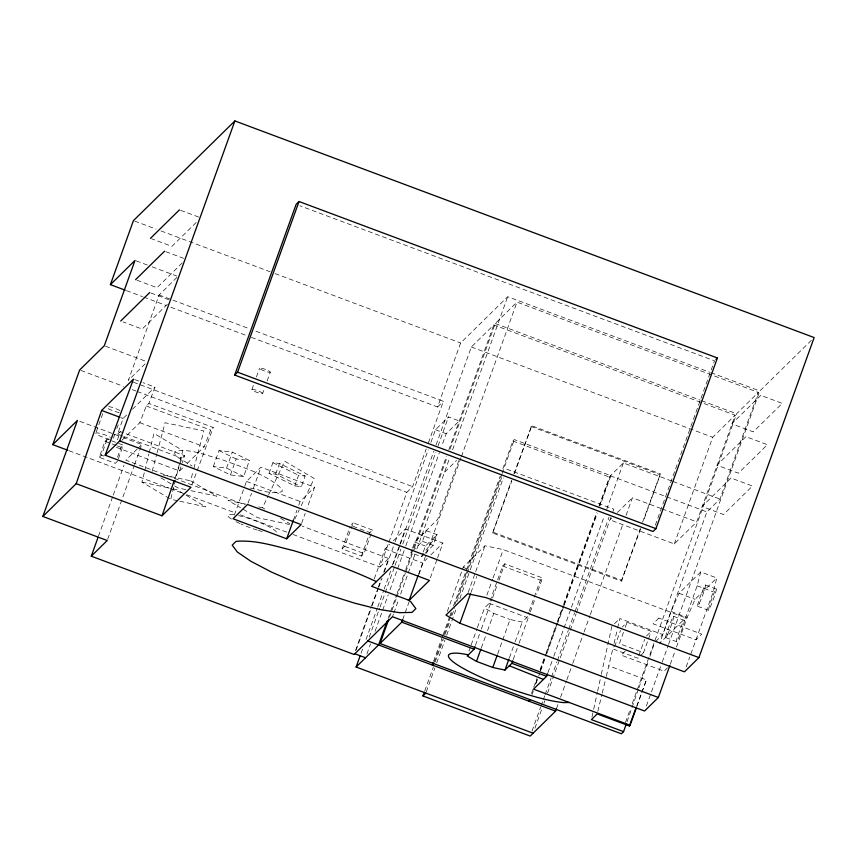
<?xml version="1.0" encoding="UTF-8"?>
<svg xmlns="http://www.w3.org/2000/svg" width="857" height="857" viewBox="0 0 857 857"><rect width="100%" height="100%" fill="white"/><g stroke="black" fill="none" stroke-linecap="round" stroke-linejoin="round"><path stroke-width="0.64" stroke-dasharray="4.29 3.21" d="M591.951 717.03L593.376 710.549M593.665 709.264L597.361 692.424M597.64 691.128L601.057 675.584M601.335 674.288L611.855 626.36M606.338 676.259L613.269 646.842M614.062 643.425L617.147 630.088M617.629 627.988L619.825 618.529L662.74 634.576L706.907 511.897L719.944 499.074L758.349 392.399L516.985 302.135L495.25 323.496L449.614 450.257M597.811 711.331L601.925 694.438M602.235 693.142L606.028 677.555M169.632 498.592L141.962 482.105L144.49 471.853M144.801 470.568L148.914 453.91M149.225 452.625L153.96 433.396L182.734 450.536L175.792 478.731M175.471 480.016L170.736 499.245L178.502 500.938M700.737 571.951L679.001 593.312L671.063 611.448L659.547 643.457L685.632 617.822L697.148 585.813L700.737 571.951L716.827 577.961L713.238 591.833L690.196 655.841M152.139 471.318L156.788 453.867M157.12 452.625L165.09 422.715L203.848 430.953L193.553 469.582M190.95 490.686L216.789 496.171L190.565 480.798L193.221 470.836M117.495 439.845L120.216 431.617L184.576 455.688L182.252 462.748M116.413 447.365L179.542 470.975L181.866 463.916M122.572 436.009L117.623 434.156L123.076 418.462L127.757 413.856M175.032 478.249L181.984 458.227L184.576 455.688M627.056 721.68L638.422 689.157M638.861 687.892L648.138 661.358M649.906 656.301L654.759 642.407M96.252 431.81L102.797 413.62M117.505 461.184L115.331 463.316L99.241 457.295L105.004 441.301L107.179 439.159L123.269 445.179L118.395 458.72M99.241 457.295L101.415 455.163L107.179 439.159M176.992 277.389L159.091 294.979L128.368 380.326L145.326 363.657M113.413 438.227L115.159 433.374M116.906 428.521L118.212 424.89M117.548 457.156L121.094 447.311L123.269 445.179M98.459 536.236L112.813 496.332M113.263 495.089L124.04 465.158M107.661 539.267L134.153 465.705M134.592 464.462L141.78 444.504L123.215 437.563M213.307 466.572L219.06 450.578L232.311 452.121L249.43 460.498L243.677 476.503L230.426 474.949L213.307 466.572L226.548 468.126L243.677 476.503M251.904 389.507L253.704 384.493M256.414 376.962L259.585 368.178M226.548 468.126L232.311 452.121M230.426 474.949L236.189 458.945L249.43 460.498M262.628 393.524A5.742 0.921 19.8 0 0 255.215 389.903A5.742 0.921 19.8 0 0 253.951 391.135A5.742 0.921 19.8 0 0 262.628 393.524L264.438 388.5M267.148 380.969L270.309 372.184A5.742 0.921 19.8 0 0 262.895 368.564A5.742 0.921 19.8 0 0 261.631 369.796A5.742 0.921 19.8 0 0 270.309 372.184M234.368 515.014L244.234 487.633M244.674 486.39L246.473 481.409L260.967 467.172L314.605 487.226L306.988 508.383M247.973 503.263L251.551 493.311M253.351 488.329L260.967 467.172M269.034 473.353L272.88 462.684L279.489 463.455L305.188 476.021L301.353 486.68L294.733 485.908L269.034 473.353L275.654 474.125L301.353 486.68M275.654 474.125L279.489 463.455M294.733 485.908L298.568 475.249L305.188 476.021M293.383 520.145L296.972 510.183M298.761 505.202L300.111 501.474L314.605 487.226M301.61 523.327L305.188 513.364M371.156 533.772L364.043 553.536L361.44 556.097L342.125 548.876L350.127 526.648M342.125 548.876L344.739 546.316L353.18 522.845L372.495 530.065L371.606 532.54M361.44 556.097L369.881 532.636L372.495 530.065M374.305 578.839L385.061 548.973L389.667 544.441M292.987 534.479L379.962 567.002L388.467 543.359M388.917 542.117L406.839 492.336L412.635 486.637L426.208 448.95M251.358 337.347L437.563 406.989L460.605 342.982L507.708 296.693L709.639 372.217M428.393 442.865L443.358 401.29L255.515 331.048M355.43 650.731L371.145 607.088M371.595 605.845L377.883 588.384M378.323 587.141L381.022 579.653M383.711 572.176L388.65 558.464L302.296 526.166M356.169 649.981L371.574 607.195M372.034 605.931L378.376 588.309M378.826 587.056L381.997 578.25M384.268 571.951L394.681 543.006M395.141 541.753L428.211 449.871M430.932 442.319L435.463 429.732L448.511 416.92L459.234 420.926L446.197 433.749L441.666 446.336M392.356 565.127L399.523 545.213M399.973 543.97L405.35 529.037L442.898 543.07L437.52 558.014M361.086 653.227L362.897 648.203M366.057 639.418L377.359 608.042M377.808 606.788L383.679 590.473M384.129 589.22L390.91 570.387M393.17 564.12L399.951 545.288M400.401 544.034L433.835 451.168M436.095 444.89L471.339 346.999L493.803 324.921L735.167 415.184L696.752 521.859L674.288 543.938L609.927 519.867L611.802 518.024M369.217 637.169L379.64 608.224M380.09 606.96L394.584 566.691M395.045 565.427L400.937 549.069M402.747 544.034L435.817 452.153M438.088 445.865L448.511 416.92M366.903 653.998L370.524 643.928M375.055 631.341L388.2 594.844M390.01 589.809L405.415 547.012M405.864 545.759L439.395 452.625M412.142 549.166L410.857 552.722L421.59 556.739L424.258 554.104M412.571 547.987L414.702 542.053L426.293 530.665L437.027 534.672L433.181 545.341L425.158 553.226M388.103 618.518L396.705 594.608M397.155 593.355L405.318 570.698M405.768 569.444L413.02 549.305M413.47 548.041L446.551 456.17M448.811 449.871L493.803 324.921M389.517 617.169L396.298 598.347M396.748 597.093L405.34 573.247M405.79 571.994L412.56 553.161M414.37 548.148L447.354 456.524M392.495 616.729L393.395 614.223M393.845 612.969L398.816 599.161M400.626 594.137L415.088 553.976M416.888 548.962L449.882 457.338M452.592 449.807L507.708 296.693M412.667 550.944L422.458 541.324L426.293 530.665M422.865 553.183L421.59 556.739L423.797 553.579M423.294 551.994L425.426 546.07L437.027 534.672L424.526 552.529M458.806 460.67L437.681 519.331L422.297 534.457M418.57 574.211L422.597 563.017L427.215 558.485M402.672 619.654L409.003 602.085M418.944 574.479L460.959 457.756M461.409 456.502L516.985 302.135M430.343 577.918L437.07 559.257M447.311 611.416L463.262 567.098L485.008 545.738L503.273 549.616L685.632 617.822M433.578 661.24L442.64 636.065M443.09 634.801L449.432 617.19M449.893 615.926L451.253 612.155M453.514 605.856L500.188 476.224M502.898 468.672L512.872 440.991L514.318 439.566L610.87 475.667L599.996 505.876M434.124 662.332L442.276 639.676M444.087 634.641L450.428 617.019M450.889 615.765L451.789 613.248M454.96 604.431L467.194 570.451M467.654 569.198L501.634 474.799M502.084 473.546L514.318 439.566M424.761 690.913L433.363 667.003M435.185 661.968L443.337 639.322M445.147 634.287L450.129 620.436M451.95 615.401L454.66 607.849M456.931 601.56L501.784 476.963M426.293 691.845L434.906 667.935M436.716 662.9L444.879 640.243M446.69 635.208L456.652 607.527M459.823 598.711L469.797 571.03M470.247 569.766L503.327 477.895M468.168 592.508L475.249 572.819M475.699 571.587L485.008 545.738M470.975 592.487L476.738 576.482M640.575 529.037L621.346 581.153L492.614 533.011L511.575 480.359M513.836 474.082L531.715 425.725L660.436 473.867L643.286 521.517M492.614 533.011L511.854 480.895M514.564 473.375L531.715 425.725M486.872 595.165L492.636 579.161M493.075 577.929L503.273 549.616M468.972 651.031L470.75 646.103M471.189 644.882L476.953 628.877M477.392 627.645L484.484 607.945L489.186 603.339L502.62 565.995L504.794 563.863L542.556 577.982L536.686 594.297M475.431 645.439L480.852 630.377M481.302 629.124L492.143 599M492.593 597.747L497.114 585.202M498.924 580.178L504.794 563.863M481.355 647.849L485.79 635.54M487.558 630.623L493.761 613.387L484.484 607.945M497.66 653.945L510.065 619.482L522.245 622.075L526.937 617.458L528.737 612.476M509.39 657.769L514.714 642.996M515.153 641.764L522.245 622.075M529.187 611.234L540.381 580.125L542.556 577.982M513.193 659.558L518.614 644.496M519.063 643.243L529.905 613.119M530.354 611.866L534.875 599.322M531.479 693.57L533.29 688.535M533.75 687.271L536.921 678.465M540.092 669.649L545.523 654.555M545.984 653.291L556.857 623.082M557.307 621.828L563.199 605.471M563.649 604.206L596.729 512.336M599 506.037L609.413 477.092L610.87 475.667M535.357 684.122L537.157 679.098M540.317 670.313L563.37 606.306M563.82 605.053L596.804 513.439M599.514 505.909L610.355 475.785L623.403 462.973L671.674 481.023M532.026 694.663L533.386 690.881M536.107 683.329L538.367 677.041M538.817 675.777L540.178 672.006M540.638 670.742L545.17 658.165M546.98 653.13L563.745 606.563M564.195 605.299L597.275 513.429M547.944 672.563L553.365 657.501M553.815 656.248L570.987 608.556M571.437 607.302L604.421 515.678M606.681 509.401L623.403 462.973M532.036 731.032L540.638 707.121M541.088 705.868L542.909 700.833M543.359 699.569L544.72 695.798M545.17 694.534L551.062 678.176M551.512 676.923L556.954 661.818M557.404 660.554L568.277 630.356M568.737 629.092L574.619 612.734M575.079 611.469L609.059 517.082M534.929 728.204L542.149 708.118M543.959 703.104L544.87 700.587M547.58 693.056L569.712 631.566M570.173 630.313L576.043 613.998M576.493 612.744L610.784 517.499M612.916 511.565L613.773 509.197L506.498 469.079L505.052 470.504M556.482 708.632L558.293 703.618M560.553 697.341L566.423 681.026M566.873 679.772L572.305 664.711M572.755 663.457L583.596 633.334M584.046 632.08L589.916 615.765M590.377 614.512L623.36 522.888M626.071 515.357L632.391 497.788L660.865 508.437M621.346 581.153L640.308 528.49M642.557 522.224L660.436 473.867M655.305 525.223L714.492 360.818L299.886 205.766M614.64 646.692L620.522 630.377M623.457 632.359L619.397 643.65L643.532 652.68L651.213 631.341L627.078 622.321L622.364 626.949M625.267 627.335L627.078 622.321M674.288 543.938L712.703 437.263L735.167 415.184M638.776 655.723L644.657 639.408M625.46 722.494L630.431 708.696M632.241 703.672L636.751 691.117M637.212 689.864L736.613 413.76L758.349 392.399M636.89 706.361L646.414 679.912L608.866 665.868M646.392 705.986L661.754 663.318M662.204 662.065L668.074 645.739M668.535 644.485L759.805 390.974L811.29 340.379M670.313 664.239L674.748 651.931M676.516 647.014L687.153 617.468L695.091 599.332L716.827 577.961M686.211 666.917L689.756 657.073M636.74 706.05L641.347 693.602M641.807 692.36L646.414 679.912M121.812 440.391L139.809 422.694L146.301 405.982L148.882 403.433L154.956 387.128L143.044 382.672M191.914 484.805L213.254 427.504L148.882 403.433M187.115 463.53L204.18 446.765L210.661 430.053L213.254 427.504M258.675 506.894L262.499 507.708L268.048 496.085M268.605 494.918L284.695 461.195L314.198 478.485L299.779 508.726M294.787 519.192L299.222 509.883M196.221 222.488L171.914 246.377L151.657 238.803M182.273 262.906L157.035 287.716L136.766 280.143M167.394 304.246L142.155 329.056L123.076 321.921M132.449 409.25L154.956 387.128M117.623 434.156L120.216 431.617M137.088 449.111L125.84 460.177L244.727 504.634M138.031 448.19L141.78 444.504M179.542 470.975L183.334 467.247M437.563 406.989L443.358 401.29M351.445 524.559L353.18 522.845M444.762 472.057L456.535 460.488M393.363 540.821L405.35 529.037M379.962 567.002L388.65 558.464M430.9 554.854L442.898 543.07M617.415 512.507L632.391 497.788M614.512 623.746L619.825 618.529M625.31 651.052L621.164 655.123L664.079 671.17L667.389 667.914M646.499 635.969L651.213 631.341M643.532 652.68L637.876 658.23L613.741 649.21M655.605 641.572L662.74 634.576M163.43 475.035L190.565 480.798M185.787 489.583L178.031 487.933L174.614 485.93M245.916 504.184L228.048 500.392L240.528 507.708M289.452 524.463L257.561 517.682L241.663 508.372M141.962 482.105L171.721 488.597M173.018 488.876L176.896 489.722L184.641 494.339M179.788 501.216L205.669 506.862L185.755 494.992M250.233 488.04C260.582 490.011 271.648 494.789 282.146 491.607L282.146 489.068C265.531 473.589 242.402 467.483 221.652 459.47C206.537 455.881 190.511 447.911 174.828 451.468L174.732 453.974L178.342 457.702L192.043 465.908M710.892 372.677L759.805 390.974M495.25 323.496L700.351 400.198M701.594 400.669L736.613 413.76M180.634 210.319L200.902 217.892M134.688 221.095L155.995 229.065M161.009 230.94L270.073 271.723M275.086 273.597L460.605 342.982M471.339 346.999L712.703 437.263M165.755 251.658L183.634 258.343M136.252 260.882L147.286 265.006M152.192 266.838L176.703 276.008M530.986 426.443L659.719 474.585M672.916 481.484L719.944 499.074M159.091 294.979L171.614 299.661M172.868 300.132L249.258 328.702M150.875 292.998L168.754 299.682M126.44 290.63L142.487 296.64M143.719 297.1L165.947 305.413M170.886 307.256L246.355 335.483M610.355 475.785L665.525 496.417M666.778 496.889L706.907 511.897M512.872 440.991L609.413 477.092M662.097 508.897L696.752 521.859M435.463 429.732L446.197 433.749M105.529 346.217L147.211 361.804M705.418 584.967L716.141 588.984M697.148 585.813L713.238 591.833M134.699 379.555L141.844 382.222M133.381 382.201L412.635 486.637M679.001 593.312L695.091 599.332M80.912 370.438L123.462 386.357M132.224 389.635L135.984 391.038M137.227 391.499L406.839 492.336M697.737 606.306L708.46 610.323A11.484 0.868 -69.5 0 0 715.113 594.255A11.484 0.868 -69.5 0 0 713.988 593.119L709.489 605.053L708.46 610.323M493.343 532.304L622.075 580.446M146.301 405.982L210.661 430.053M671.063 611.448L687.153 617.468M673.527 616.301L684.261 620.318M139.809 422.694L204.18 446.765M120.687 417.573L123.076 418.462M502.62 565.995L540.381 580.125M422.458 541.324L433.181 545.341M414.702 542.053L425.426 546.07M665.846 637.64L676.58 641.647M246.473 481.409L300.111 501.474M123.815 436.47L181.984 458.227M79.894 421.365L113.306 433.856M114.549 434.328L121.973 437.102M352.988 526.316L369.881 532.636M105.004 441.301L116.145 445.458M117.377 445.929L121.094 447.311M385.061 548.973L422.597 563.017M101.415 455.163L103.89 456.085M344.739 546.316L364.043 553.536M489.186 603.339L526.937 617.458M69.042 450.728L169.172 488.179M170.414 488.64L181.684 492.861M186.687 494.725L235.493 512.979M240.506 514.853L286.774 532.154M493.761 613.387L510.065 619.482M272.88 462.684L298.568 475.249M219.06 450.578L236.189 458.945M463.262 567.098L466.476 568.984M262.499 507.708L264.77 509.037M280.657 518.356L289.741 523.67M160.934 477.906L173.478 485.266M262.231 531.522A25.839 4.135 19.8 0 1 258.375 530.429M257.239 530.076A25.839 4.135 19.8 0 1 240.935 523.981M239.906 523.52A25.839 4.135 19.8 0 1 233.779 520.456M231.444 519.074A25.839 4.135 19.8 0 1 234.572 514.832M238.503 515.603A25.839 4.135 19.8 0 1 264.995 524.773A25.839 4.135 19.8 0 1 276.297 533.043M109.642 439.298A9.191 1.468 19.8 0 1 97.741 434.895A9.191 1.468 19.8 0 1 98.566 433.042A9.191 1.468 19.8 0 1 110.542 437.284M119.241 412.635A9.191 1.468 19.8 0 1 107.104 408.093M108.743 406.486A9.191 1.468 19.8 0 1 120.141 410.61M684.518 620.586L684.154 622.428A11.484 0.868 -69.5 0 1 677.426 640.297A11.484 0.868 -69.5 0 1 678.969 632.412A11.484 0.868 -69.5 0 1 684.518 620.586M760.812 395.345L731.824 423.829L753.282 431.853L782.27 403.368L760.812 395.345M745.933 436.684L716.945 465.169L738.402 473.193L767.379 444.708L745.933 436.684M731.042 478.013L702.065 506.498L723.512 514.521L752.5 486.037L731.042 478.013M658.851 618.09L653.055 623.789L695.959 639.836L701.754 634.137L658.851 618.09M699.408 603.232A11.484 0.868 -69.5 0 0 705.675 585.235A11.484 0.868 -69.5 0 0 699.633 598.443A11.484 0.868 -69.5 0 0 699.408 603.232M667.528 634.566A11.484 0.868 -69.5 0 0 673.795 616.569A11.484 0.868 -69.5 0 0 667.753 629.777A11.484 0.868 -69.5 0 0 667.528 634.566"/><path stroke-width="1.29" d="M76.187 483.691L101.619 410.439L133.499 379.105L105.165 455.206L190.982 487.301L162.005 515.785L76.187 483.691L42.85 516.45L107.211 540.521L91.271 556.182L354.091 654.469L392.495 616.729L644.582 711.01L658.347 697.48L669.874 665.471M162.005 515.785L174.164 480.745M388.617 619.686L380.037 643.532L621.389 733.796L623.564 731.653L626.188 724.176M67.799 450.268L52.78 444.644L79.658 369.978L104.297 345.757L135.02 260.421L110.392 284.631L125.208 290.169M110.392 284.631L133.435 220.624L234.882 120.933L814.15 337.562L698.926 657.598L684.443 671.834L485.983 597.618L467.718 593.74L445.983 615.101L459.898 623.253L658.347 697.48M42.85 516.45L77.419 420.433L52.78 444.644M105.165 455.206L119.659 440.959L234.882 120.933M91.271 556.182L98.009 537.478M234.679 375.045L296.136 204.352L299.029 201.513L717.395 357.969L655.937 528.651L653.045 531.501L234.679 375.045L237.582 372.195L299.029 201.513M286.667 538.807L301.161 524.57L247.523 504.505L233.029 518.753L286.667 538.807L293.383 520.145M533.118 733.217L356.116 667.025L360.186 655.734M387.193 621.036L378.58 644.957L356.116 667.025M409.164 600.35L429.453 580.414L391.906 566.37L371.617 586.306L409.164 600.35L418.12 575.454M380.037 643.532L401.772 622.161L402.672 619.654M433.128 662.493L432.217 665.011L433.663 663.586M556.482 708.632L555.582 711.149L530.215 736.067L422.951 695.948L424.301 692.177M459.898 623.253L470.536 593.719M512.732 660.811L511.833 663.329L504.966 670.078L492.786 667.485L476.481 661.39L467.204 655.959L474.071 649.21L474.982 646.692M476.481 661.39L480.916 649.081M492.786 667.485L497.221 655.177M504.966 670.078L508.951 659.001M636.44 707.614L630.088 725.247L533.547 689.146L546.584 676.323L547.494 673.816M623.564 731.653L591.384 719.623L597.179 713.924L629.37 725.965L636.28 707.293M150.457 238.353L179.445 209.869M135.577 279.693L164.565 251.208M120.698 321.032L149.686 292.548M715.938 359.394L717.395 357.969M422.951 695.948L425.843 693.109M528.758 701.122L530.215 699.698M629.37 725.965L630.088 725.247M569.177 702.472L563.51 702.601A67.007 10.713 19.8 0 1 475.635 674.759A67.007 10.713 19.8 0 1 459.663 653.355L468.415 654.769M237.582 372.195L655.937 528.651M101.619 410.439L119.498 417.123M119.659 440.959L698.926 657.598M401.772 622.161L474.071 649.21M511.833 663.329L546.584 676.323M367.857 640.94L555.582 711.149M354.809 653.762L365.543 657.769M509.337 665.782L543.445 679.419M376.405 581.603C349.624 569.252 321.932 559.043 293.662 550.655C274.797 546.113 255.707 539.685 236.05 541.367L232.204 545.138L237.346 552.026L250.972 561.346L271.744 572.187L297.647 583.488L326.121 594.137L354.391 603.092L379.694 609.488L399.555 612.691L412.013 612.391L415.859 608.609L410.717 601.721L408.178 599.986"/></g></svg>
